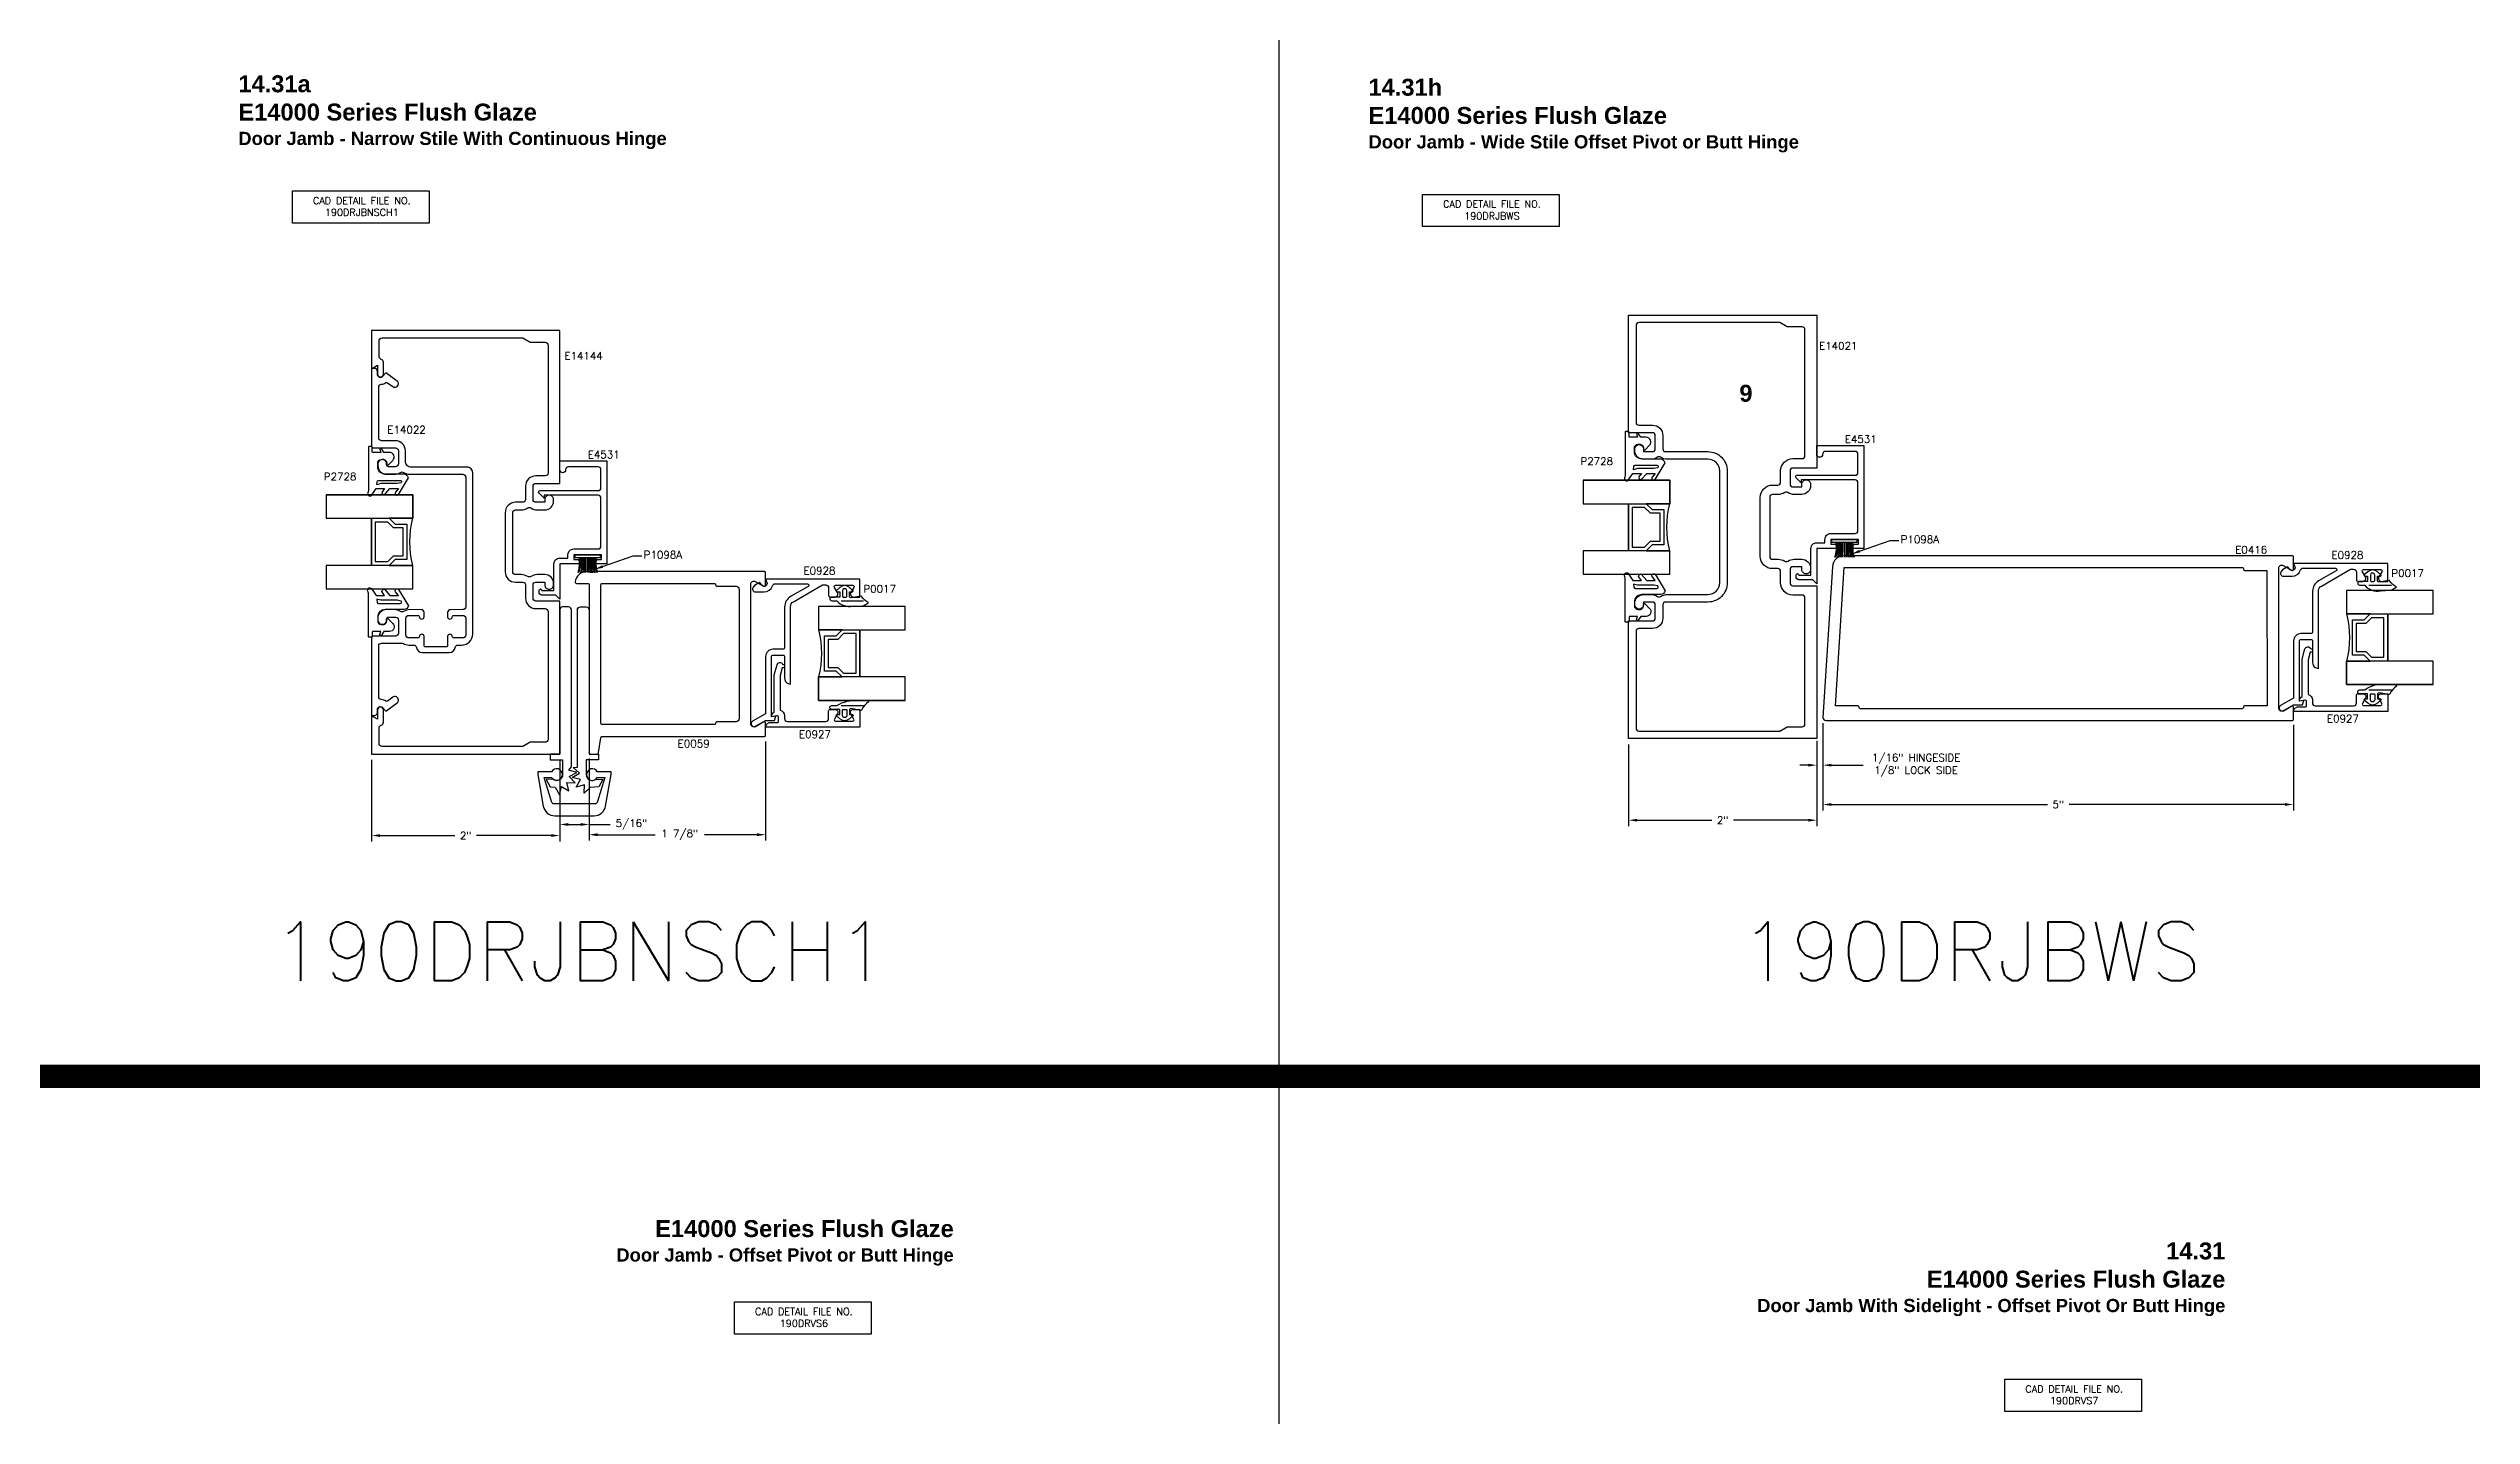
# Model space of a CAD drawing. Extents: x 0 to 139, y -24 to 89.
# Drawn here: x 98.1 to 123.85, y 60.59 to 75.12 of the extents above; entities that cross this region are included whole.
import ezdxf

# ---------------------------------------------------------------- set-up
doc = ezdxf.new("R2010")
doc.units = 0
doc.header["$MEASUREMENT"] = 0
doc.layers.get('DEFPOINTS').update_dxf_attribs({"linetype": 'CONTINUOUS'})
for name, color, linetype in [('R-ANNO-DIMS', 3, 'CONTINUOUS'), ('R-ANNO-TEXT', 6, 'CONTINUOUS'), ('R-DET1', 4, 'CONTINUOUS'), ('R-DET2', 2, 'CONTINUOUS'), ('R-DET3', 5, 'CONTINUOUS'), ('R-OTLN', 1, 'CONTINUOUS'), ('R-PAT1', 5, 'CONTINUOUS'), ('TITLE', 7, 'CONTINUOUS')]:
    doc.layers.add(name, color=color, linetype=linetype)
doc.styles.get("Standard").update_dxf_attribs({"font": 'simplex'})
doc.dimstyles.new('1X', dxfattribs={"dimtxt": 0.08, "dimasz": 0.09, "dimexe": 0.0625, "dimexo": 0.0625, "dimgap": 0.062, "dimtad": 0, "dimdec": 5, "dimzin": 4, "dimtxsty": 'STANDARD', "dimcen": 0, "dimclrd": 256, "dimclre": 256, "dimclrt": 256, "dimazin": 3, "dimtfac": 1, "dimtdec": 5, "dimtofl": 0, "dimtmove": 0, "dimatfit": 3, "dimtolj": 1, "dimtzin": 4})

# ---------------------------------------------------------------- blocks, each defined once
blk = doc.blocks.new('*D149')
at = {"layer": 'DEFPOINTS', "color": 0}
for p in [(114.894, 67.783), (116.894, 67.783), (114.894, 66.916)]:
    blk.add_point(p, dxfattribs=at)
at = {"layer": 'R-ANNO-DIMS'}
for p, q in [((114.894, 67.72), (114.894, 66.854)), ((116.894, 67.72), (116.894, 66.854)), ((114.984, 66.916), (115.779, 66.916)), ((116.804, 66.916), (116.009, 66.916))]:
    blk.add_line(p, q, dxfattribs=at)
for points in [[(114.984, 66.931), (114.984, 66.901), (114.894, 66.916)], [(116.804, 66.931), (116.804, 66.901), (116.894, 66.916)]]:
    blk.add_solid(points, dxfattribs=at)
at = {"layer": 'R-ANNO-DIMS', "insert": (115.894, 66.916), "char_height": 0.08, "attachment_point": 5}
blk.add_mtext('\\A1;2"', dxfattribs=at)
blk = doc.blocks.new('*D150')
at = {"layer": 'DEFPOINTS', "color": 0}
for p in [(116.96, 68.008), (116.894, 67.823), (116.96, 67.501)]:
    blk.add_point(p, dxfattribs=at)
at = {"layer": 'R-ANNO-DIMS'}
for p, q in [((116.894, 67.761), (116.894, 67.438)), ((116.96, 67.946), (116.96, 67.438)), ((116.804, 67.501), (116.714, 67.501)), ((117.05, 67.501), (117.389, 67.501))]:
    blk.add_line(p, q, dxfattribs=at)
for points in [[(116.804, 67.516), (116.804, 67.486), (116.894, 67.501)], [(117.05, 67.516), (117.05, 67.486), (116.96, 67.501)]]:
    blk.add_solid(points, dxfattribs=at)
at = {"layer": 'R-ANNO-DIMS', "insert": (117.95, 67.501), "char_height": 0.08, "attachment_point": 5}
blk.add_mtext('\\A1;1/16" HINGESIDE\\P1/8" LOCK SIDE', dxfattribs=at)
blk = doc.blocks.new('*D151')
at = {"layer": 'DEFPOINTS', "color": 0}
for p in [(116.96, 68.008), (121.96, 67.99), (121.96, 67.083)]:
    blk.add_point(p, dxfattribs=at)
at = {"layer": 'R-ANNO-DIMS'}
for p, q in [((116.96, 67.946), (116.96, 67.02)), ((121.96, 67.928), (121.96, 67.02)), ((117.05, 67.083), (119.345, 67.083)), ((121.87, 67.083), (119.576, 67.083))]:
    blk.add_line(p, q, dxfattribs=at)
for points in [[(117.05, 67.098), (117.05, 67.068), (116.96, 67.083)], [(121.87, 67.098), (121.87, 67.068), (121.96, 67.083)]]:
    blk.add_solid(points, dxfattribs=at)
at = {"layer": 'R-ANNO-DIMS', "insert": (119.46, 67.083), "char_height": 0.08, "attachment_point": 5}
blk.add_mtext('\\A1;5"', dxfattribs=at)
blk = doc.blocks.new('*D152')
at = {"layer": 'DEFPOINTS', "color": 0}
for p in [(101.536, 67.619), (103.536, 67.619), (101.536, 66.753)]:
    blk.add_point(p, dxfattribs=at)
at = {"layer": 'R-ANNO-DIMS'}
for p, q in [((101.536, 67.557), (101.536, 66.69)), ((103.536, 67.557), (103.536, 66.69)), ((101.626, 66.753), (102.421, 66.753)), ((103.446, 66.753), (102.651, 66.753))]:
    blk.add_line(p, q, dxfattribs=at)
for points in [[(101.626, 66.768), (101.626, 66.738), (101.536, 66.753)], [(103.446, 66.768), (103.446, 66.738), (103.536, 66.753)]]:
    blk.add_solid(points, dxfattribs=at)
at = {"layer": 'R-ANNO-DIMS', "insert": (102.536, 66.753), "char_height": 0.08, "attachment_point": 5}
blk.add_mtext('\\A1;2"', dxfattribs=at)
blk = doc.blocks.new('*D153')
at = {"layer": 'DEFPOINTS', "color": 0}
for p in [(105.723, 67.817), (103.848, 67.634), (105.723, 66.762)]:
    blk.add_point(p, dxfattribs=at)
at = {"layer": 'R-ANNO-DIMS'}
for p, q in [((105.723, 67.754), (105.723, 66.699)), ((103.848, 67.572), (103.848, 66.699)), ((103.938, 66.762), (104.549, 66.762)), ((105.633, 66.762), (105.073, 66.762))]:
    blk.add_line(p, q, dxfattribs=at)
for points in [[(103.938, 66.777), (103.938, 66.747), (103.848, 66.762)], [(105.633, 66.777), (105.633, 66.747), (105.723, 66.762)]]:
    blk.add_solid(points, dxfattribs=at)
at = {"layer": 'R-ANNO-DIMS', "insert": (104.811, 66.762), "char_height": 0.08, "attachment_point": 5}
blk.add_mtext('\\A1;1 7/8"', dxfattribs=at)
blk = doc.blocks.new('*D154')
at = {"layer": 'DEFPOINTS', "color": 0}
for p in [(103.536, 67.619), (103.848, 67.619), (103.848, 66.871)]:
    blk.add_point(p, dxfattribs=at)
at = {"layer": 'R-ANNO-DIMS'}
for p, q in [((103.536, 67.557), (103.536, 66.809)), ((103.848, 67.557), (103.848, 66.809)), ((103.626, 66.871), (103.758, 66.871)), ((103.848, 66.871), (104.073, 66.871))]:
    blk.add_line(p, q, dxfattribs=at)
for points in [[(103.626, 66.886), (103.626, 66.856), (103.536, 66.871)], [(103.758, 66.886), (103.758, 66.856), (103.848, 66.871)]]:
    blk.add_solid(points, dxfattribs=at)
at = {"layer": 'R-ANNO-DIMS', "insert": (104.298, 66.871), "char_height": 0.08, "attachment_point": 5}
blk.add_mtext('\\A1;5/16"', dxfattribs=at)
blk = doc.blocks.new('WEATHERING')
at = {"layer": 'R-DET2'}
for p, q in [((0, 0), (0, -0.27)), ((0, 0), (0.03, 0)), ((0.03, 0), (0.03, -0.27)), ((0, -0.129), (-0.16, -0.129)), ((0, -0.139), (-0.16, -0.139)), ((0, -0.27), (0.03, -0.27))]:
    blk.add_line(p, q, dxfattribs=at)
for centre, radius, start, end in [((-0.056, 0.313), 0.361, 253.2416, 278.8875), ((-0.056, 0.313), 0.371, 253.7056, 278.6489), ((-0.057, 0.486), 0.557, 259.3278, 275.8729), ((-0.057, 0.486), 0.566, 259.5182, 275.7701), ((-0.063, 0.677), 0.77, 262.7557, 274.6832), ((-0.063, 0.677), 0.78, 262.849, 274.6238), ((-0.066, 1.463), 1.578, 266.5833, 272.3941), ((-0.067, -1.773), 1.619, 87.6382, 93.304), ((-0.064, -0.966), 0.8, 85.4377, 96.9231), ((-0.064, -0.966), 0.79, 85.3793, 97.0112), ((-0.058, -0.769), 0.58, 84.3053, 100.1631), ((-0.058, -0.769), 0.57, 84.2043, 100.3432), ((-0.056, -0.591), 0.38, 81.4567, 105.8164), ((-0.056, -0.591), 0.37, 81.2223, 106.2556)]:
    blk.add_arc(centre, radius, start, end, dxfattribs=at)
blk = doc.blocks.new('HINGE')
at = {"layer": 'R-DET3'}
for points in [[(-0.55, -0.229), (-0.527, -0.141), (-0.449, -0.188), (-0.473, -0.1), (-0.382, -0.102), (-0.445, -0.037), (-0.364, 0.006), (-0.452, 0.031), (-0.422, 0.066), (-0.422, 1.734, 0.414214), (-0.453, 1.765), (-0.516, 1.765, 0.414214), (-0.547, 1.734), (-0.547, 0.203), (-0.647, 0.203), (-0.647, 0.141), (-0.516, 0.141), (-0.516, -0.016, -0.642637), (-0.619, -0.063), (-0.691, -0.067), (-0.649, -0.146), (-0.595, -0.15)], [(-0.327, -0.069), (-0.415, -0.047), (-0.337, -0.001), (-0.404, 0.061), (-0.359, 0.062), (-0.359, 1.734, -0.414214), (-0.328, 1.765), (-0.265, 1.765, -0.414214), (-0.234, 1.734), (-0.234, 0.203), (-0.134, 0.203), (-0.134, 0.141), (-0.265, 0.141), (-0.265, -0.016, 0.642637), (-0.162, -0.063), (-0.09, -0.067), (-0.132, -0.146), (-0.225, -0.153), (-0.286, -0.214), (-0.285, -0.123), (-0.372, -0.148)], [(-0.182, -0.453, 0.36397), (-0.059, -0.35), (0, -0.016), (0, 0.015), (-0.148, 0.015, 3.766779), (-0.148, -0.046), (-0.067, -0.046), (-0.145, -0.302, -0.36397), (-0.176, -0.328), (-0.605, -0.328, -0.36397), (-0.636, -0.302), (-0.714, -0.046), (-0.633, -0.046, 3.766779), (-0.633, 0.015), (-0.781, 0.015), (-0.781, -0.016), (-0.722, -0.35, 0.36397), (-0.599, -0.453)]]:
    blk.add_lwpolyline(points, format="xyb", close=True, dxfattribs=at)
blk = doc.blocks.new('P2728_GASKET')
at = {"layer": 'R-DET2'}
blk.add_lwpolyline([(86.461, 33.362), (86.567, 33.537, 0.301952), (86.52, 33.577), (86.32, 33.577, -0.414214), (86.24, 33.657), (86.24, 33.695, -0.388879), (86.276, 33.735), (86.292, 33.736, -0.440011), (86.336, 33.696), (86.336, 33.682, 0.668179), (86.353, 33.675), (86.401, 33.724, 0.668179), (86.366, 33.809), (86.307, 33.809), (86.279, 33.849, 0.836323), (86.264, 33.842), (86.273, 33.809), (86.189, 33.809, -0.414214), (86.183, 33.815), (86.183, 33.865, 0.414214), (86.177, 33.871), (86.149, 33.871, 0.414214), (86.143, 33.865), (86.143, 33.427, -0.083245), (86.135, 33.378), (86.135, 33.378)], format="xyb", dxfattribs=at)
blk.add_lwpolyline([(86.235, 33.499, -0.372312), (86.249, 33.512), (86.48, 33.512, -0.668179), (86.49, 33.486), (86.448, 33.478), (86.274, 33.478), (86.23, 33.465)], format="xyb", close=True, dxfattribs=at)
for points in [[(86.174, 33.352), (86.223, 33.426), (86.314, 33.426), (86.283, 33.384)], [(86.313, 33.359), (86.371, 33.426), (86.462, 33.426), (86.431, 33.388)]]:
    blk.add_lwpolyline(points, dxfattribs=at)
at = {"layer": 'R-DET2', "ltscale": 0.1}
for centre, radius, start, end in [((86.157, 33.369), 0.0237, 157.7655, 314.5007), ((86.313, 33.388), 0.0297, 188.4603, 270), ((86.446, 33.375), 0.0199, 139.7022, 319.7022)]:
    blk.add_arc(centre, radius, start, end, dxfattribs=at)

msp = doc.modelspace()

# ---------------------------------------------------------------- linework, layer by layer
at = {"layer": 'R-ANNO-TEXT'}
for points in [[(100.6958664, 73.6012465), (102.1473463, 73.6012465), (102.1473463, 73.2591837), (100.6958664, 73.2591837)], [(112.7058858, 73.5649889), (114.1573658, 73.5649889), (114.1573658, 73.2229261), (112.7058858, 73.2229261)], [(105.393863, 61.7994931), (106.8453429, 61.7994931), (106.8453429, 61.4574302), (105.393863, 61.4574302)], [(118.8934409, 60.976798), (120.3449208, 60.976798), (120.3449208, 60.6347352), (118.8934409, 60.6347352)]]:
    msp.add_lwpolyline(points, close=True, dxfattribs=at)
at = {"layer": 'R-DET1'}
for points in [[(101.8954473, 70.7285251), (101.8954473, 70.8305251), (101.8954473, 70.8415251, 0.414151258), (101.7894473, 70.9475251), (101.6414473, 70.9475251, -0.4133333333), (101.6114473, 70.9775251), (101.6114473, 71.5172251, -0.3842927381), (101.6394473, 71.5480251, 0.1250270914), (101.6876473, 71.5650251, -0.3082190999), (101.7048473, 71.5645251), (101.7605473, 71.5230251, 0.6157428407), (101.8204473, 71.5531251), (101.8204473, 71.5563251, 0.2391768851), (101.8079473, 71.5812251), (101.6892473, 71.6695251), (101.6513473, 71.6316251, -0.667873573), (101.5984473, 71.6535251), (101.5984473, 71.6855251, 0.4161327233), (101.5674473, 71.7165251), (101.5364473, 71.7165251), (101.5364473, 70.8925251, 0.4142135624), (101.5564473, 70.8725251), (101.7894473, 70.8725251, -0.4161327233), (101.8204473, 70.8415251), (101.8204473, 70.7025251, -0.4129032258), (101.7894473, 70.6715251), (101.7154473, 70.6715251, -0.4142135624), (101.6954473, 70.6915251), (101.6954473, 70.6999251, 1.0118394562), (101.6024473, 70.7010251), (101.6024473, 70.6845251, 0.4139789032), (101.6954473, 70.5915251), (101.7757473, 70.5915251, 0.1438656715), (101.8432473, 70.6114251, -0.2925397147), (101.8767473, 70.6114251, 0.1430626198), (101.9442473, 70.5915251), (102.5054473, 70.5915251, -0.4161327233), (102.5364473, 70.5605251), (102.5364473, 69.1845251, -0.4129032258), (102.5054473, 69.1535251), (102.375055, 69.1525255, 0.4142135624), (102.344055, 69.1215255), (102.344055, 69.0775255, 0.4142135624), (102.369055, 69.0525255, 0.4142135624), (102.394055, 69.0775255, -0.4142135624), (102.409055, 69.0925255), (102.506055, 69.0925255, -0.4142135624), (102.537055, 69.0615255), (102.537055, 68.8835255, -0.4142135624), (102.506055, 68.8525255), (102.409055, 68.8525255, -0.4142135624), (102.394055, 68.8675255, 0.4142135624), (102.369055, 68.8925255, 0.4142135624), (102.344055, 68.8675255), (102.344055, 68.7725252, -0.4142135624), (102.329055, 68.7575252), (102.109055, 68.7575252, -0.4142135624), (102.094055, 68.7725252), (102.094055, 68.8675255, 0.4142135624), (102.069055, 68.8925255, 0.4142135624), (102.044055, 68.8675255, -0.4142135624), (102.029055, 68.8525255), (101.932055, 68.8525255, -0.4142135624), (101.901055, 68.8835255), (101.901055, 69.0615255, -0.4142135624), (101.932055, 69.0925255), (102.029055, 69.0925255, -0.4142135624), (102.044055, 69.0775255, 0.4142135624), (102.069055, 69.0525255, 0.4142135624), (102.094055, 69.0775255), (102.094055, 69.1215255, 0.4142135794), (102.063055, 69.1525255), (101.9442473, 69.1535251), (101.9442473, 69.1535251, 0.1444870806), (101.8767473, 69.1337251, -0.2925397147), (101.8432473, 69.1337251, 0.1452865705), (101.7757473, 69.1535251), (101.6954473, 69.1535251, 0.4150537634), (101.6024473, 69.0605251), (101.6024473, 69.0440251, 1.0129010917), (101.6954473, 69.0452251), (101.6954473, 69.0535251, -0.4142135624), (101.7154473, 69.0735251), (101.7894473, 69.0735251, -0.4161327233), (101.8204473, 69.0425251), (101.8204473, 68.9035251, -0.4129032258), (101.7894473, 68.8725251), (101.5564473, 68.8725251, 0.4142135624), (101.5364473, 68.8525251), (101.5364473, 68.0285251), (101.5674473, 68.0285251, 0.4129032258), (101.5984473, 68.0595251), (101.5984473, 68.0915251, -0.6690389661), (101.6513473, 68.1135251), (101.6892473, 68.0755251), (101.8079473, 68.1639251, 0.2383281561), (101.8204473, 68.1887251), (101.8204473, 68.1920251, 0.6157428407), (101.7605473, 68.2221251), (101.7048473, 68.1806251, -0.3082190999), (101.6876473, 68.1801251, 0.1213374475), (101.6394473, 68.1971251, -0.3842927381), (101.6114473, 68.2279251), (101.6114473, 68.7675251, -0.4164105801), (101.6414208, 68.7975252), (101.8580285, 68.7975252, -0.1327057146), (101.8736395, 68.7933075, 0.1327057146), (101.932055, 68.7775255), (101.983968, 68.7775255, -0.3737096001), (102.0146637, 68.7508587, 0.3737096001), (102.076055, 68.6975252), (102.362055, 68.6975252, 0.3737096001), (102.4234463, 68.7508587, -0.3737096001), (102.454142, 68.7775255), (102.4954473, 68.7775255, 0.4142135624), (102.6114473, 68.8935255), (102.6114473, 70.6065251, 0.4150009834), (102.5514473, 70.6665251), (101.9574473, 70.6665251, -0.4145170493)], [(116.8320196, 69.8027405, -0.4142135624), (116.8940196, 69.8647405), (116.9810196, 69.8647405), (116.9810206, 69.8997405, -0.4142135624), (117.0430206, 69.9617405), (117.3010196, 69.9617395, 0.4142135624), (117.3320196, 69.9927395), (117.3320196, 70.5002385, 0.4142135624), (117.3010196, 70.5312385), (116.7290196, 70.5312385), (116.7290196, 70.5002385), (116.6733691, 70.5558889, -0.6681786379), (116.6838696, 70.5812395), (117.3010196, 70.5812385, 0.4142135624), (117.3320196, 70.6122385), (117.3320196, 70.8034895, 0.4142135624), (117.3010196, 70.8344895), (116.9870196, 70.8344895, 0.4233808722), (116.9560216, 70.8024895, -0.9999838711), (116.8940196, 70.8024905), (116.8940196, 70.8964905), (117.3940196, 70.8964905), (117.3940196, 69.8027405), (117.2810196, 69.8027405), (117.2810196, 69.8267405, -0.4142135624), (117.3040196, 69.8497405), (117.3380206, 69.8497395), (117.3380206, 69.8997405), (117.0430206, 69.8997405), (117.0430206, 69.8497395), (117.0780196, 69.8497405, -0.4142135624), (117.1010196, 69.8267405), (117.1010196, 69.8027405), (116.8940196, 69.8027405), (116.8940196, 69.4282395), (116.8510196, 69.4712395), (116.7050196, 69.4712405, -0.4142135624), (116.6740196, 69.5022405), (116.6740196, 69.5212405, -1), (116.7040196, 69.5212405), (116.8320196, 69.5212405)], [(103.474086, 69.6392815, -0.4142135624), (103.536086, 69.7012815), (103.623086, 69.7012815), (103.623087, 69.7362815, -0.4142135624), (103.685087, 69.7982815), (103.943086, 69.7982805, 0.4142135624), (103.974086, 69.8292805), (103.974086, 70.3367795, 0.4142135624), (103.943086, 70.3677795), (103.371086, 70.3677795), (103.371086, 70.3367795), (103.3154355, 70.3924299, -0.6681786379), (103.325936, 70.4177805), (103.943086, 70.4177795, 0.4142135624), (103.974086, 70.4487795), (103.974086, 70.6400305, 0.4142135624), (103.943086, 70.6710305), (103.629086, 70.6710305, 0.4233808722), (103.598088, 70.6390305, -0.9999838711), (103.536086, 70.6390315), (103.536086, 70.7330315), (104.036086, 70.7330315), (104.036086, 69.6392815), (103.923086, 69.6392815), (103.923086, 69.6632815, -0.4142135624), (103.946086, 69.6862815), (103.980087, 69.6862805), (103.980087, 69.7362815), (103.685087, 69.7362815), (103.685087, 69.6862805), (103.720086, 69.6862815, -0.4142135624), (103.743086, 69.6632815), (103.743086, 69.6392815), (103.536086, 69.6392815), (103.536086, 69.2647805), (103.493086, 69.3077805), (103.347086, 69.3077815, -0.4142135624), (103.316086, 69.3387815), (103.316086, 69.3577815, -1), (103.346086, 69.3577815), (103.474086, 69.3577815)], [(122.2255101, 68.8682829), (122.2255101, 69.3502968, -0.2679441748), (122.2565101, 69.4039908), (122.5647259, 69.5819388), (122.5995102, 69.5819388, -0.4142135624), (122.6305102, 69.5509388), (122.6305102, 69.4689388, 0.4142135624), (122.6455102, 69.4539388), (122.6975102, 69.4539388, 0.5773502019), (122.724357, 69.5004388), (122.6920254, 69.5564388, -0.5773502019), (122.7050158, 69.5789388), (122.8870047, 69.5789388, -0.5773519876), (122.8999951, 69.5564387), (122.8676632, 69.5004389, 0.5773519876), (122.8945099, 69.4539388), (122.9615101, 69.4539388), (122.9615101, 69.6439388), (121.9615102, 69.6439388), (121.9752966, 69.6094435, -0.8690756106), (121.9220193, 69.5789334), (121.8995105, 69.607939, 0.1233324455), (121.8291864, 69.5592658, 0.6447667401), (121.8524422, 69.5079388), (121.9465101, 69.5079389, 0.3306536284), (122.0326628, 69.5719058, -0.3306533202), (122.0623376, 69.5939388), (122.4055287, 69.5939388, -0.7673263224), (122.4130287, 69.5659484), (122.2260101, 69.4579728, 0.2679502201), (122.1635101, 69.3497198), (122.1635101, 68.9149389, -0.4142135624), (122.1475101, 68.8989389), (122.0395101, 68.8989389, 0.4142135624), (121.9615101, 68.8209389), (121.9615101, 68.213826), (121.8220101, 68.1332856, 1), (121.8530101, 68.079592), (121.9615102, 68.1422346), (122.0571845, 68.1422346), (122.0695101, 68.1882346), (122.0235101, 68.1801235), (122.0235101, 68.8209389, -0.4142135624), (122.0395101, 68.8369389), (122.1475101, 68.8369389, -0.4142135624), (122.1635101, 68.8209389), (122.1635101, 68.5909389, 0.4142135624), (122.2255101, 68.5289389)], [(105.9877993, 68.701766), (105.9877993, 69.1837799, -0.2679441748), (106.0187993, 69.2374739), (106.3270151, 69.4154219), (106.3617994, 69.4154219, -0.4142135624), (106.3927994, 69.3844219), (106.3927994, 69.3024219, 0.4142135624), (106.4077994, 69.2874219), (106.4597994, 69.2874219, 0.5773502019), (106.4866462, 69.3339219), (106.4543146, 69.3899219, -0.5773502019), (106.467305, 69.4124219), (106.6492939, 69.4124219, -0.5773519876), (106.6622843, 69.3899218), (106.6299524, 69.333922, 0.5773519876), (106.6567991, 69.2874219), (106.7237993, 69.2874219), (106.7237993, 69.4774219), (105.7237994, 69.4774219), (105.7375857, 69.4429266, -0.8690756106), (105.6843085, 69.4124165), (105.6617997, 69.4414221, 0.1233324455), (105.5914756, 69.3927489, 0.6447667401), (105.6147313, 69.3414219), (105.7087993, 69.341422, 0.3306536284), (105.794952, 69.4053888, -0.3306533202), (105.8246268, 69.4274219), (106.1678178, 69.4274219, -0.7673263224), (106.1753178, 69.3994315), (105.9882993, 69.2914559, 0.2679502201), (105.9257993, 69.1832029), (105.9257993, 68.748422, -0.4142135624), (105.9097993, 68.732422), (105.8017993, 68.732422, 0.4142135624), (105.7237993, 68.654422), (105.7237993, 68.0473091), (105.5842993, 67.9667687, 1), (105.6152993, 67.9130751), (105.7237994, 67.9757177), (105.8194736, 67.9757177), (105.8317993, 68.0217177), (105.7857993, 68.0136066), (105.7857993, 68.654422, -0.4142135624), (105.8017993, 68.670422), (105.9097993, 68.670422, -0.4142135624), (105.9257993, 68.654422), (105.9257993, 68.424422, 0.4142135624), (105.9877993, 68.362422)], [(122.89451, 68.2601234), (122.96151, 68.2601234), (122.96151, 68.0701234), (121.9615102, 68.0701234, -0.4142136795), (122.0115102, 68.1201234), (122.0845101, 68.1201235, 0.4142135624), (122.0995101, 68.1351235), (122.0995101, 68.1756481, 0.4663063931), (122.0819054, 68.1904202), (122.0235101, 68.1801235, -0.2521277737), (122.0535104, 68.2321232), (122.05351, 68.6271236), (122.0824546, 68.7351463, -0.7157527911), (122.1410044, 68.7390555, -1.1795036867), (122.1371657, 68.6997811), (122.11551, 68.6189601), (122.11551, 68.2534207, -0.3397134022), (122.1615101, 68.1935243), (122.1615101, 68.1631235, 0.4142135232), (122.1925101, 68.1321235), (122.59951, 68.1321235, 0.4142136569), (122.63051, 68.1631235), (122.63051, 68.2451234, -0.4142135624), (122.64551, 68.2601234), (122.69751, 68.2601234, -0.5773651401), (122.7243561, 68.2136222), (122.6920252, 68.1576235, 0.5773517472), (122.7050155, 68.1351234), (122.8870046, 68.1351235, 0.5773513623), (122.8999949, 68.1576234), (122.8677611, 68.2134551, -0.5794456886), (122.89451, 68.2601234, 1)], [(106.6567992, 68.0936065), (106.7237992, 68.0936065), (106.7237992, 67.9036065), (105.7237993, 67.9036065, -0.4142136795), (105.7737993, 67.9536065), (105.8467993, 67.9536066, 0.4142135624), (105.8617993, 67.9686066), (105.8617993, 68.0091312, 0.4663063931), (105.8441946, 68.0239033), (105.7857993, 68.0136066, -0.2521277737), (105.8157996, 68.0656063), (105.8157992, 68.4606067), (105.8447438, 68.5686294, -0.7157527911), (105.9032936, 68.5725386, -1.1795036867), (105.8994549, 68.5332642), (105.8777992, 68.4524432), (105.8777992, 68.0869038, -0.3397134022), (105.9237993, 68.0270074), (105.9237993, 67.9966066, 0.4142135232), (105.9547993, 67.9656066), (106.3617992, 67.9656066, 0.4142136569), (106.3927992, 67.9966066), (106.3927992, 68.0786065, -0.4142135624), (106.4077992, 68.0936065), (106.4597992, 68.0936065, -0.5773651401), (106.4866453, 68.0471053), (106.4543143, 67.9911066, 0.5773517472), (106.4673047, 67.9686065), (106.6492938, 67.9686066, 0.5773513623), (106.6622841, 67.9911065), (106.6300503, 68.0469382, -0.5794456886), (106.6567992, 68.0936065, 1)]]:
    msp.add_lwpolyline(points, format="xyb", close=True, dxfattribs=at)
at = {"layer": 'R-DET2'}
for points in [[(101.0547469, 70.3733891), (101.0547467, 70.1233891), (101.9739472, 70.1233891), (101.9739472, 70.3733891), (101.0547467, 70.3733891), (101.9739472, 70.3733891), (101.9739472, 70.1233891), (101.7239472, 70.1233891), (101.7859472, 70.0613891), (101.9109472, 70.0613891), (101.9109472, 69.6853891), (101.7859472, 69.6853891), (101.7239472, 69.6233891), (101.5359472, 69.6233891), (101.5359472, 70.1233891), (101.5359472, 69.6233891), (101.0547467, 69.6233891), (101.0547467, 69.3733891), (101.9739472, 69.3733891), (101.9739472, 69.6233891), (101.7239472, 69.6233891), (101.9739472, 69.6233891, -0.1233101835), (101.9739472, 70.1233891, 1.5690044203)], [(114.4123195, 70.5284522), (114.4123193, 70.2784522), (115.3315199, 70.2784522), (115.3315199, 70.5284522), (114.4123193, 70.5284522), (115.3315199, 70.5284522), (115.3315199, 70.2784522), (115.0815199, 70.2784522), (115.1435199, 70.2164522), (115.2685199, 70.2164522), (115.2685199, 69.8404522), (115.1435199, 69.8404522), (115.0815199, 69.7784522), (114.8935199, 69.7784522), (114.8935199, 70.2784522), (114.8935199, 69.7784522), (114.4123193, 69.7784522), (114.4123193, 69.5284522), (115.3315199, 69.5284522), (115.3315199, 69.7784522), (115.0815199, 69.7784522), (115.3315199, 69.7784522, -0.1233101835), (115.3315199, 70.2784522, 1.5690044203)], [(123.4432104, 68.3571411), (123.4432106, 68.6071411), (122.52401, 68.6071411), (122.52401, 68.3571411), (123.4432106, 68.3571411), (122.52401, 68.3571411), (122.52401, 68.6071411), (122.77401, 68.6071411), (122.71201, 68.6691411), (122.58701, 68.6691411), (122.58701, 69.0451411), (122.71201, 69.0451411), (122.77401, 69.1071411), (122.96201, 69.1071411), (122.96201, 68.6071411), (122.96201, 69.1071411), (123.4432106, 69.1071411), (123.4432106, 69.3571411), (122.52401, 69.3571411), (122.52401, 69.1071411), (122.77401, 69.1071411), (122.52401, 69.1071411, -0.1233101835), (122.52401, 68.6071411, 1.5690044203)], [(107.2054996, 68.1880884), (107.2054997, 68.4380884), (106.2862992, 68.4380884), (106.2862992, 68.1880884), (107.2054997, 68.1880884), (106.2862992, 68.1880884), (106.2862992, 68.4380884), (106.5362992, 68.4380884), (106.4742992, 68.5000884), (106.3492992, 68.5000884), (106.3492992, 68.8760884), (106.4742992, 68.8760884), (106.5362992, 68.9380884), (106.7242992, 68.9380884), (106.7242992, 68.4380884), (106.7242992, 68.9380884), (107.2054997, 68.9380884), (107.2054997, 69.1880884), (106.2862992, 69.1880884), (106.2862992, 68.9380884), (106.5362992, 68.9380884), (106.2862992, 68.9380884, -0.1233101835), (106.2862992, 68.4380884, 1.5690044203)]]:
    msp.add_lwpolyline(points, format="xyb", dxfattribs=at)
for points in [[(101.5759472, 70.0833891), (101.5759472, 69.6633891), (101.7073787, 69.6633891), (101.7693787, 69.7253891), (101.8709472, 69.7253891), (101.8709472, 70.0213891), (101.7693787, 70.0213891), (101.7073787, 70.0833891), (101.5759472, 70.0833891)], [(114.9335199, 70.2384522), (114.9335199, 69.8184522), (115.0649513, 69.8184522), (115.1269513, 69.8804522), (115.2285199, 69.8804522), (115.2285199, 70.1764522), (115.1269513, 70.1764522), (115.0649513, 70.2384522), (114.9335199, 70.2384522)], [(122.7627721, 69.4139388), (123.0025482, 69.4141864)], [(106.5250613, 69.2474219), (106.7648373, 69.2476695)], [(122.92201, 68.6471411), (122.92201, 69.0671411), (122.7905786, 69.0671411), (122.7285786, 69.0051411), (122.62701, 69.0051411), (122.62701, 68.7091411), (122.7285786, 68.7091411), (122.7905786, 68.6471411), (122.92201, 68.6471411)], [(106.6842992, 68.4780884), (106.6842992, 68.8980884), (106.5528677, 68.8980884), (106.4908677, 68.8360884), (106.3892992, 68.8360884), (106.3892992, 68.5400884), (106.4908677, 68.5400884), (106.5528677, 68.4780884), (106.6842992, 68.4780884)], [(122.762772, 68.3001234), (123.002548, 68.2998755)], [(106.5250612, 68.1336064), (106.7648372, 68.1333586)]]:
    msp.add_lwpolyline(points, dxfattribs=at)
for points in [[(122.8838074, 69.3542592), (122.9852183, 69.3584442, 0.0952568894), (123.0543293, 69.3942675, -0.1690634905), (122.9854231, 69.4562231, 0.3788088369), (122.9747705, 69.464104), (122.8694539, 69.4448899, -0.3462419148), (122.8535823, 69.4548519), (122.8535823, 69.5089388), (122.8837796, 69.5100497, 0.6086559015), (122.889183, 69.5231944), (122.8526303, 69.5555051, 0.3786170875), (122.7495344, 69.5555051), (122.7129817, 69.5231944, 0.6086559015), (122.7183851, 69.5100497), (122.7485823, 69.5089388), (122.7485823, 69.4539388), (122.6635823, 69.4539388, 1), (122.6635823, 69.4139388), (122.7186218, 69.4139388, 0.2916963328)], [(122.7935823, 69.5399862, 0.3419987131), (122.7785823, 69.5206213), (122.7785823, 69.4619388, 0.4142135624), (122.7865823, 69.4539388), (122.8155823, 69.4539388, 0.4142135624), (122.8235823, 69.4619388), (122.8235823, 69.5206213, 0.3419987131), (122.8085823, 69.5399862, 0.1270166538)], [(106.6493989, 69.1891671), (106.7475075, 69.1919273, 0.0952568894), (106.8166185, 69.2277506, -0.1690634905), (106.7477123, 69.2897062, 0.3788088369), (106.7370597, 69.2975871), (106.6317431, 69.278373, -0.3462419148), (106.6158715, 69.288335), (106.6158715, 69.3424219), (106.6460688, 69.3435328, 0.6086559015), (106.6514721, 69.3566775), (106.6149195, 69.3889882, 0.3786170875), (106.5118235, 69.3889882), (106.4752709, 69.3566775, 0.6086559015), (106.4806743, 69.3435328), (106.5108715, 69.3424219), (106.5108715, 69.2874219), (106.4258715, 69.2874219, 1), (106.4258715, 69.2474219), (106.480911, 69.2474219, 0.2635211076)], [(106.5558715, 69.3734693, 0.3419987131), (106.5408715, 69.3541044), (106.5408715, 69.2954219, 0.4142135624), (106.5488715, 69.2874219), (106.5778715, 69.2874219, 0.4142135624), (106.5858715, 69.2954219), (106.5858715, 69.3541044, 0.3419987131), (106.5708715, 69.3734693, 0.1270166538)], [(122.9474483, 68.3582932), (123.0455569, 68.3530504, -0.4770370124), (123.0553379, 68.3409693, 0.1442251296), (122.985423, 68.2578389, -0.3788088369), (122.9747703, 68.249958), (122.8694537, 68.2691721, 0.3462419148), (122.8535822, 68.2592102), (122.8535821, 68.2051233), (122.8837794, 68.2040124, -0.6086559015), (122.8891827, 68.1908676), (122.85263, 68.158557, -0.3786170875), (122.7495341, 68.1585571), (122.7129815, 68.1908678, -0.6086559015), (122.7183849, 68.2040125), (122.7485821, 68.2051234), (122.7485822, 68.2601234), (122.6635822, 68.2601234, -1), (122.6635822, 68.3001234), (122.7186217, 68.3001234, -0.2051222619)], [(122.7935821, 68.174076, -0.3419987131), (122.7785821, 68.1934409), (122.7785822, 68.2521233, -0.4142135624), (122.7865822, 68.2601233), (122.8155822, 68.2601233, -0.4142135624), (122.8235822, 68.2521233), (122.8235821, 68.1934408, -0.3419987131), (122.8085821, 68.1740759, -0.1270166538)], [(106.7097375, 68.1865336), (106.8078461, 68.1865335, -0.4770370124), (106.8176271, 68.1744524, 0.1442251296), (106.7477121, 68.091322, -0.3788088369), (106.7370595, 68.0834411), (106.6317429, 68.1026552, 0.3462419148), (106.6158713, 68.0926933), (106.6158713, 68.0386064), (106.6460685, 68.0374955, -0.6086559015), (106.6514719, 68.0243507), (106.6149192, 67.9920401, -0.3786170875), (106.5118233, 67.9920402), (106.4752707, 68.0243509, -0.6086559015), (106.480674, 68.0374956), (106.5108713, 68.0386065), (106.5108713, 68.0936065), (106.4258713, 68.0936065, -1), (106.4258714, 68.1336065), (106.4809109, 68.1336065, -0.1717447958)], [(106.5558713, 68.007559, -0.3419987131), (106.5408713, 68.026924), (106.5408713, 68.0856064, -0.4142135624), (106.5488713, 68.0936064), (106.5778713, 68.0936064, -0.4142135624), (106.5858713, 68.0856064), (106.5858713, 68.0269239, -0.3419987131), (106.5708713, 68.007559, -0.1270166538)]]:
    msp.add_lwpolyline(points, format="xyb", close=True, dxfattribs=at)
at = {"layer": 'R-OTLN'}
for points in [[(101.599086, 71.6513976, 0.4142135624), (101.630086, 71.6203976, 0.4142135624), (101.661086, 71.6513976), (101.661086, 71.7823976, 0.3350128188), (101.638586, 71.8122095, -0.3350128188), (101.616086, 71.8420214), (101.616086, 72.0083976, -0.4142135624), (101.647086, 72.0393976), (103.1451437, 72.0393976), (103.223086, 71.9943976), (103.380086, 71.9943976, -0.4142135624), (103.411086, 71.9633976), (103.411086, 70.6053976, -0.4142135624), (103.380086, 70.5743976), (103.283086, 70.5743976, 0.4142135624), (103.172086, 70.4633976), (103.172086, 70.3243976, -0.4142135624), (103.141086, 70.2933976), (103.067086, 70.2933976, 0.4142135624), (102.956086, 70.1823976), (102.956086, 69.5563976, 0.4142135624), (103.067086, 69.4453976), (103.141086, 69.4453976, -0.4142135624), (103.172086, 69.4143976), (103.172086, 69.2753976, 0.4142135624), (103.283086, 69.1643976), (103.380086, 69.1643976, -0.4142135624), (103.411086, 69.1333976), (103.411086, 69.1333976), (103.411086, 67.7753976, -0.4142135624), (103.380086, 67.7443976), (103.223086, 67.7443976), (103.1451437, 67.6993976), (101.647086, 67.6993976, -0.4142135624), (101.616086, 67.7303976), (101.616086, 67.8967738, -0.3350128188), (101.638586, 67.9265857, 0.3350128188), (101.661086, 67.9563976), (101.661086, 68.0873976, 0.4142135624), (101.630086, 68.1183976, 0.4142135624), (101.599086, 68.0873976), (101.599086, 67.9890245), (101.536086, 68.0253976), (101.536086, 67.6193976), (103.536086, 67.6193976), (103.536086, 69.2443976), (103.283086, 69.2443976, -0.4142135624), (103.252086, 69.2753976), (103.252086, 69.4143976, -0.4142135624), (103.283086, 69.4453976), (103.377086, 69.4453976), (103.377086, 69.4153976, 0.4142135624), (103.423086, 69.3693976), (103.424086, 69.3693976, 0.4142135624), (103.470086, 69.4153976), (103.470086, 69.4323976, 0.4142135624), (103.377086, 69.5253976), (103.297086, 69.5253976, 0.1450639488), (103.228977, 69.5052125, -0.2963644577), (103.195195, 69.5052125, 0.1450639488), (103.127086, 69.5253976), (103.067086, 69.5253976, -0.4142135624), (103.036086, 69.5563976), (103.036086, 70.1823976, -0.4142135624), (103.067086, 70.2133976), (103.127086, 70.2133976, 0.1450639488), (103.195195, 70.2335827, -0.2963644577), (103.228977, 70.2335827, 0.1450639488), (103.297086, 70.2133976), (103.377086, 70.2133976, 0.4142135624), (103.470086, 70.3063976), (103.470086, 70.3233976, 0.4142135624), (103.424086, 70.3693976), (103.423086, 70.3693976, 0.4142135624), (103.377086, 70.3233976), (103.377086, 70.2933976), (103.283086, 70.2933976, -0.4142135624), (103.252086, 70.3243976), (103.252086, 70.4633976, -0.4142135624), (103.283086, 70.4943976), (103.536086, 70.4943976), (103.536086, 72.1193976), (101.536086, 72.1193976), (101.536086, 71.7133976), (101.599086, 71.7497707)], [(116.8940196, 70.6578566), (116.6410196, 70.6578566, 0.4142135624), (116.6100196, 70.6268566), (116.6100196, 70.4878566, 0.4142135624), (116.6410196, 70.4568566), (116.7350196, 70.4568566), (116.7350196, 70.4868566, -0.4142135624), (116.7810196, 70.5328566), (116.7820196, 70.5328566, -0.4142135624), (116.8280196, 70.4868566), (116.8280196, 70.4698566, -0.4142135624), (116.7350196, 70.3768566), (116.6550196, 70.3768566, -0.1450639488), (116.5869107, 70.3970417, 0.2963644577), (116.5531286, 70.3970417, -0.1450639488), (116.4850196, 70.3768566), (116.4250196, 70.3768566, 0.4142135624), (116.3940196, 70.3458566), (116.3940196, 69.7198566, 0.4142135624), (116.4250196, 69.6888566), (116.4850196, 69.6888566, -0.1450639488), (116.5531286, 69.6686715, 0.2963644577), (116.5869107, 69.6686715, -0.1450639488), (116.6550196, 69.6888566), (116.7350196, 69.6888566, -0.4142135624), (116.8280196, 69.5958566), (116.8280196, 69.5788566, -0.4142135624), (116.7820196, 69.5328566), (116.7810196, 69.5328566, -0.4142135624), (116.7350196, 69.5788566), (116.7350196, 69.6088566), (116.6410196, 69.6088566, 0.4142135624), (116.6100196, 69.5778566), (116.6100196, 69.4388566, 0.4142135624), (116.6410196, 69.4078566), (116.8940196, 69.4078566), (116.8940196, 67.7828566), (114.8940196, 67.7828566), (114.8940196, 69.0328566), (115.1470196, 69.0328566, 0.4142135624), (115.1780196, 69.0638566), (115.1780196, 69.2028566, 0.4142135624), (115.1470196, 69.2338566), (115.0530196, 69.2338566), (115.0530196, 69.2043566, -1), (114.9600196, 69.2043566), (114.9600196, 69.2208566, -0.4142132454), (115.0530195, 69.3138566), (115.1330196, 69.3138566, -0.1450639488), (115.2011286, 69.2936715, 0.2963644577), (115.2349107, 69.2936715, -0.1450639488), (115.3030196, 69.3138566), (115.7380196, 69.3138566, 0.4142135624), (115.8630196, 69.4388566), (115.8630196, 70.6268566, 0.4142135624), (115.7380196, 70.7518566), (115.3030196, 70.7518566, -0.1450639488), (115.2349107, 70.7720417, 0.2963644577), (115.2011286, 70.7720417, -0.1450639488), (115.1330196, 70.7518566), (115.0530195, 70.7518566, -0.4142132454), (114.9600186, 70.8448576, -1), (114.9600196, 70.8448576), (114.9600196, 70.8613576, -1), (115.0530196, 70.8613576), (115.0530196, 70.8318566), (115.1470196, 70.8318566, 0.4142135624), (115.1780196, 70.8628566), (115.1780196, 71.0018566, 0.4142135624), (115.1470196, 71.0328566), (114.8940196, 71.0328566), (114.8940196, 72.2828566), (116.8940196, 72.2828566)], [(116.7690196, 67.9369475), (116.7690196, 69.2768566, 0.4142135624), (116.7380196, 69.3078566), (116.6410196, 69.3078566, -0.4142135624), (116.5100196, 69.4388566), (116.5100196, 69.5578566, 0.4142135624), (116.4790196, 69.5888566), (116.4250196, 69.5888566, -0.4142135624), (116.2940196, 69.7198566), (116.2940196, 70.3458566, -0.4142135624), (116.4250196, 70.4768566), (116.4790196, 70.4768566, 0.4142135624), (116.5100196, 70.5078566), (116.5100196, 70.6268566, -0.4142135624), (116.6410196, 70.7578566), (116.7380196, 70.7578566, 0.4142135624), (116.7690196, 70.7888566), (116.7690196, 72.1268566, 0.4142135624), (116.7380196, 72.1578566), (116.5810196, 72.1578566), (116.5030773, 72.2028566), (115.0050196, 72.2028566, 0.4142135624), (114.9740196, 72.1718566), (114.9740196, 71.1438566, 0.4142135624), (115.0050196, 71.1128566), (115.1470196, 71.1128566, -0.4142135624), (115.2580196, 71.0018566), (115.2580196, 70.8628566, 0.4142135624), (115.2890196, 70.8318566), (115.7380196, 70.8318566, -0.4142135624), (115.9430196, 70.6268566), (115.9430196, 69.4388566, -0.4142135624), (115.7380196, 69.2338566), (115.2890196, 69.2338566, 0.4142135624), (115.2580196, 69.2028566), (115.2580196, 69.0638566, -0.4142135624), (115.1470196, 68.9528566), (115.0050196, 68.9528566, 0.4142146606), (114.9740196, 68.9218565), (114.9740196, 67.8938566, 0.4142135624), (115.0050196, 67.8628566), (116.5031362, 67.8628566), (116.5810785, 67.9078566), (116.7380785, 67.9078566, 0.3962777167), (116.7690197, 67.9369475, 1.0636025391)], [(105.7230849, 67.8168976), (105.7230849, 67.9478989, 0.5773506329), (105.7005849, 67.9608893), (105.6135849, 67.9106597, -0.5773506329), (105.5670849, 67.9375065), (105.5670849, 69.4262898, -0.5773489088), (105.6135848, 69.4531367), (105.700585, 69.4029076, 0.5773489088), (105.7230849, 69.4158976), (105.7230849, 69.5468976, 0.4142135624), (105.7130849, 69.5568976), (103.8232944, 69.5568976, 0.3746931512), (103.6994621, 69.4489431, 0.4548701274), (103.7143219, 69.4318976), (103.833086, 69.4318976, -0.4142135624), (103.848086, 69.4168976), (103.848086, 67.6343976, 0.4142135624), (103.863086, 67.6193976), (103.933086, 67.6193976, 0.4142135624), (103.948086, 67.6343976), (103.973086, 67.7918976, -0.4142135624), (103.988086, 67.8068976), (105.7130849, 67.8068976, 0.4142135624)], [(121.8507685, 69.6216735), (121.9376505, 69.5715135, 0.5803962341), (121.960268, 69.5844345), (121.9602685, 69.7104345, 0.4142135624), (121.9452685, 69.7254345), (117.185078, 69.7254345, 0.3960481196), (117.0603214, 69.6082316), (116.9603299, 68.0083683, 0.4326163158), (116.9912696, 67.9754345), (121.9452685, 67.9754344, 0.4142135624), (121.9602685, 67.9904344), (121.9602685, 68.1164357, 0.5803883129), (121.9376505, 68.1293573), (121.8507685, 68.0791968, -0.5773507397), (121.8042685, 68.1060435), (121.8042683, 69.5948265, -0.5773491268)], [(121.4292695, 68.1164343), (121.4292695, 68.1154344, -0.4142135624), (121.4142695, 68.1004344), (117.3582653, 68.1004345, -0.4142135624), (117.3432653, 68.1154345), (117.3432653, 68.1164345, 0.4142135624), (117.3282653, 68.1314345), (117.0932653, 68.1314345), (117.1850778, 69.6004345), (121.4142695, 69.6004345, -0.4142135624), (121.4292695, 69.5854345), (121.4292695, 69.5844345, 0.4142135624), (121.4442695, 69.5694345), (121.6773315, 69.5694345), (121.6792695, 68.1314346), (121.4442695, 68.1314343, 0.4142135624)], [(105.4110849, 67.9628977), (105.2070859, 67.9628977, 0.4142135823), (105.192086, 67.9478977), (105.192086, 67.9468976, -0.4142135823), (105.177086, 67.9318976), (103.988086, 67.9318976, -0.4142135624), (103.973086, 67.9468976), (103.973086, 69.4168976, -0.4142135624), (103.988086, 69.4318976), (105.1770859, 69.4318976, -0.4142135624), (105.1920859, 69.4168976), (105.1920859, 69.4158976, 0.4142135624), (105.2070859, 69.4008976), (105.4110849, 69.4008976, -0.4142135624), (105.4420849, 69.3698976), (105.4420849, 67.9938977, -0.4142135624)]]:
    msp.add_lwpolyline(points, format="xyb", close=True, dxfattribs=at)
at = {"layer": 'TITLE'}
msp.add_line((111.1764004, 88.8536196), (111.1764004, -9.779273), dxfattribs=at)
at = {"layer": 'TITLE', "const_width": 0.25}
msp.add_lwpolyline([(0.25, 64.1953965), (138.9080005, 64.1953965)], dxfattribs=at)

# ---------------------------------------------------------------- block references
at = {"layer": 'R-DET2'}
for p in [(15.3607952, 37.0148595), (28.7161714, 37.175191)]:
    msp.add_blockref('P2728_GASKET', p, dxfattribs=at)
at = {"layer": 'R-DET2', "xscale": -1, "rotation": 180}
for p in [(28.7161714, 102.8905221), (15.3607952, 102.7301906)]:
    msp.add_blockref('P2728_GASKET', p, dxfattribs=at)
at = {"layer": 'R-PAT1', "rotation": 90}
for p in [(117.0551605, 69.8697965), (103.6982304, 69.7062815)]:
    msp.add_blockref('WEATHERING', p, dxfattribs=at)
at = {"layer": 'R-PAT1'}
msp.add_blockref('HINGE', (104.082586, 67.4163976), dxfattribs=at)

# ---------------------------------------------------------------- texts
at = {"layer": 'R-ANNO-TEXT'}
for s, insert, char_height, width, attachment_point in [('CAD DETAIL FILE NO.\\P190DRJBNSCH1', (101.4325487, 73.5356638), 0.075, 1.875, 2), ('CAD DETAIL FILE NO.\\P190DRJBWS', (113.4425681, 73.4994062), 0.075, 1.875, 2), ('{\\fArial|b1|i0|c0|p34;9}', (116.2114109, 71.5419733, 6.2106922), 0.18, 7.44, 3), ('CAD DETAIL FILE NO.\\P190DRVS6', (106.1305452, 61.7339103), 0.075, 1.875, 2), ('CAD DETAIL FILE NO.\\P190DRVS7', (119.6301232, 60.9112152), 0.075, 1.875, 2)]:
    msp.add_mtext(s, dxfattribs=dict(at, insert=insert, char_height=char_height, width=width, attachment_point=attachment_point))
at = {"layer": 'R-ANNO-TEXT', "char_height": 0.08}
for s, insert, attachment_point in [('\\A1;E14144', (103.5851106, 71.8498026), 4), ('\\A1;E14021', (116.9184406, 71.956091), 4), ('\\A1;E14022', (101.7039279, 71.0645632), 4), ('\\A1;E4531', (103.8337305, 70.8007357), 4), ('\\A1;E4531', (117.1916641, 70.9641947), 4), ('P2728', (101.3749592, 70.5677348), 6), ('P2728', (114.729297, 70.729987), 6), ('\\A1;P1098A', (117.7858362, 69.8998121), 4), ('E0416', (121.341233, 69.7892301), 4), ('\\A1;P1098A', (104.4279025, 69.7363531), 4), ('\\A1;E0928', (106.1263645, 69.5669353), 4), ('\\A1;E0928', (122.3640753, 69.7334522), 4), ('\\A1;P0017', (123.0003038, 69.5403014), 4), ('\\A1;P0017', (106.7625929, 69.3737845), 4), ('E0927', (122.3161692, 67.9951248), 4), ('\\A1;E0059', (104.7892686, 67.7295642), 4), ('E0927', (106.0784583, 67.8286079), 4)]:
    msp.add_mtext(s, dxfattribs=dict(at, insert=insert, attachment_point=attachment_point))
at = {"layer": 'TITLE'}
for s, p in [('190DRJBNSCH1', (100.4860702, 65.2101114)), ('190DRJBWS', (116.0807136, 65.2101114))]:
    msp.add_text(s, height=0.625, dxfattribs=at).set_placement(p)
at = {"layer": 'TITLE', "char_height": 0.18, "width": 7.44}
for s, insert, attachment_point in [('{\\fArial|b1|i0|c0|p34;14.31a\\PE14000 Series Flush Glaze\\P\\H0.7778x;Door Jamb - Narrow Stile With Continuous Hinge}', (100.1201507, 74.8299136, 6.2106922), 1), ('{\\fArial|b1|i0|c0|p34;14.31h\\PE14000 Series Flush Glaze\\P\\H0.7778x;Door Jamb - Wide Stile Offset Pivot or Butt Hinge}', (112.1301701, 74.793656, 6.2106922), 1), ('{\\fArial|b1|i0|c0|p34;\\PE14000 Series Flush Glaze\\P\\H0.7778x;Door Jamb - Offset Pivot or Butt Hinge}', (107.7225745, 62.967307, 6.2106922), 3), ('{\\fArial|b1|i0|c0|p34;14.31\\PE14000 Series Flush Glaze\\P\\H0.7778x;Door Jamb With Sidelight - Offset Pivot Or Butt Hinge}', (121.2364467, 62.4302555, 6.2106922), 3)]:
    msp.add_mtext(s, dxfattribs=dict(at, insert=insert, attachment_point=attachment_point))

# ---------------------------------------------------------------- dimensions: what is measured, and where the dimension line sits
at = {"layer": 'R-ANNO-DIMS'}
dim = msp.add_linear_dim(base=(116.9603299, 67.5009393), p1=(116.8940196, 67.8230319), p2=(116.9603299, 68.0083683), text='<> HINGESIDE\\P1/8" LOCK SIDE', dimstyle='1X', override={"dimpost": '"'}, dxfattribs=at)
dim.commit()
dim.dimension.update_dxf_attribs({"geometry": '*D150', "text_midpoint": (117.9503299, 67.5009393), "dimtype": 160})
dim = msp.add_linear_dim(base=(121.9602685, 67.0826802), p1=(116.9603299, 68.0083683), p2=(121.9602685, 67.9904344), dimstyle='1X', override={"dimpost": '"'}, dxfattribs=at)
dim.commit()
dim.dimension.update_dxf_attribs({"geometry": '*D151', "text_midpoint": (119.4602992, 67.0826802)})
for base, p1, p2, picture, middle in [((105.7230849, 66.761833), (103.848086, 67.6343976), (105.7230849, 67.8168976), '*D153', (104.8113408, 66.761833)), ((103.848086, 66.8714912), (103.536086, 67.6193976), (103.848086, 67.6193976), '*D154', (104.2983334, 66.8714912))]:
    dim = msp.add_linear_dim(base=base, p1=p1, p2=p2, dimstyle='1X', override={"dimpost": '"'}, dxfattribs=at)
    dim.commit()
    dim.dimension.update_dxf_attribs({"geometry": picture, "text_midpoint": middle, "dimtype": 160})
for base, p1, p2, picture, middle in [((114.8940196, 66.9160753), (116.8940196, 67.7828566), (114.8940196, 67.7828566), '*D149', (115.8940196, 66.9160753)), ((101.536086, 66.7526163), (103.536086, 67.6193976), (101.536086, 67.6193976), '*D152', (102.536086, 66.7526163))]:
    dim = msp.add_linear_dim(base=base, p1=p1, p2=p2, angle=180, dimstyle='1X', override={"dimpost": '"'}, dxfattribs=at)
    dim.commit()
    dim.dimension.update_dxf_attribs({"geometry": picture, "text_midpoint": middle, "dimtype": 160})

# ---------------------------------------------------------------- leaders
at = {"layer": 'R-ANNO-TEXT'}
for points in [[(117.2661701, 69.7450937), (117.6748395, 69.8893227), (117.7648395, 69.8893227)], [(103.9082365, 69.5816348), (104.3169059, 69.7258637), (104.4069059, 69.7258637)]]:
    msp.add_leader(points, dimstyle='1X', dxfattribs=at)

doc.saveas('drawing.dxf')
